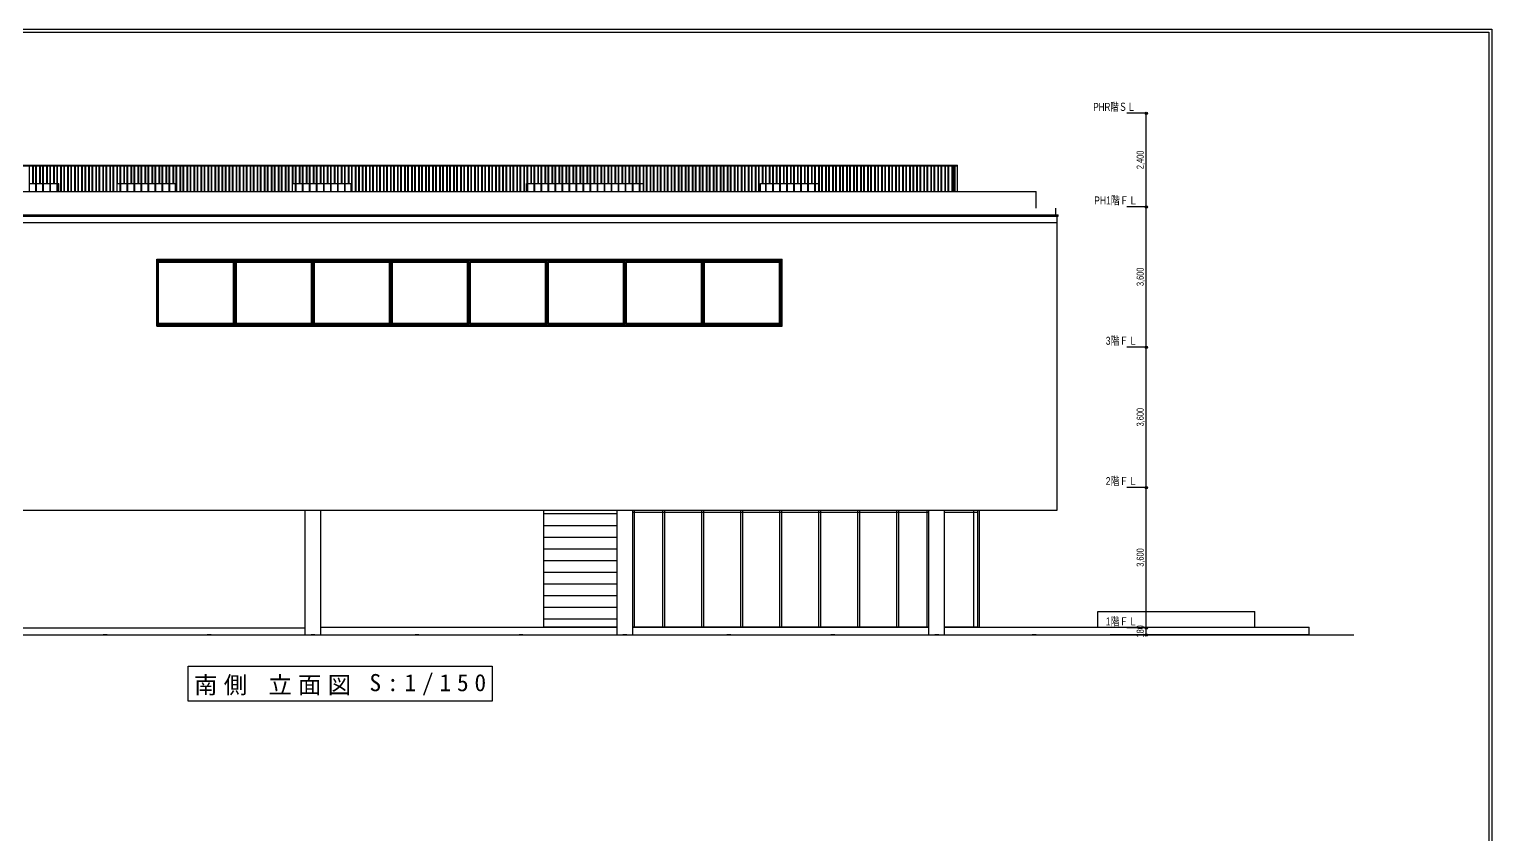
# Model space of a CAD drawing. Units: millimetres at full size, sheet at 1:150. Extents: x -30038 to 30038, y -20812 to 20512.
# Drawn here: x -7479 to 30038, y -150 to 20512 of the extents above; entities that cross this region are included whole.
import ezdxf
from ezdxf.enums import TextEntityAlignment as Align

# ---------------------------------------------------------------- set-up
doc = ezdxf.new("R2010")
doc.units = ezdxf.units.MM
doc.header["$LTSCALE"] = 150
doc.header["$PDMODE"] = 32
doc.header["$PDSIZE"] = 60
doc.layers.add('0-0_ﾚｲﾔ-0', color=4, linetype='Continuous')
doc.layers.add('0-5_ﾚｲﾔ-5', color=3, linetype='Continuous')
doc.styles.add('游ゴシック Light', font='')
doc.styles.add('ＭＳ ゴシック', font='')
doc.styles.get('游ゴシック Light').set_extended_font_data('游ゴシック Light')
doc.styles.get('ＭＳ ゴシック').set_extended_font_data('MS Gothic')

msp = doc.modelspace()

# ---------------------------------------------------------------- linework, layer by layer
at = {"layer": '0-0_ﾚｲﾔ-0'}
for p, q in [((-30037.5, 20512.5), (30037.5, 20512.5)), ((-29962.5, 20437.5), (29962.5, 20437.5)), ((29962.5, 20437.5), (29962.5, -20737.5)), ((30037.5, 20512.5), (30037.5, -20812.5))]:
    msp.add_line(p, q, dxfattribs=at)
at = {"layer": '0-5_ﾚｲﾔ-5', "color": 4}
for p, q in [((21175.4, 18357), (20675.4, 18357)), ((21175.4, 15957), (21175.4, 18357)), ((-7471.1, 16557), (-7306.1, 16557)), ((-7291.1, 16557), (-7126.1, 16557)), ((-7111.1, 16557), (-6946.1, 16557)), ((-6931.1, 16557), (-6766.1, 16557)), ((-6751.1, 16557), (-6723.6, 16557)), ((-6723.6, 16352), (-6723.6, 16557)), ((-5131.1, 16557), (-4966.1, 16557)), ((-4951.1, 16557), (-4786.1, 16557)), ((-4771.1, 16557), (-4606.1, 16557)), ((-4591.1, 16557), (-4426.1, 16557)), ((-4411.1, 16557), (-4246.1, 16557)), ((-4231.1, 16557), (-4066.1, 16557)), ((-4051.1, 16557), (-3886.1, 16557)), ((-3871.1, 16557), (-3723.6, 16557)), ((-3723.6, 16352), (-3723.6, 16557)), ((-631.1, 16557), (-466.1, 16557)), ((-451.1, 16557), (-286.1, 16557)), ((-271.1, 16557), (-106.1, 16557)), ((-91.1, 16557), (73.9, 16557)), ((88.9, 16557), (253.9, 16557)), ((268.9, 16557), (433.9, 16557)), ((448.9, 16557), (613.9, 16557)), ((628.9, 16557), (776.4, 16557)), ((776.4, 16352), (776.4, 16557)), ((5308.9, 16557), (5473.9, 16557)), ((5488.9, 16557), (5653.9, 16557)), ((5668.9, 16557), (5833.9, 16557)), ((5848.9, 16557), (6013.9, 16557)), ((6028.9, 16557), (6193.9, 16557)), ((6208.9, 16557), (6373.9, 16557)), ((6388.9, 16557), (6553.9, 16557)), ((6568.9, 16557), (6733.9, 16557)), ((6748.9, 16557), (6913.9, 16557)), ((6928.9, 16557), (7093.9, 16557)), ((7108.9, 16557), (7273.9, 16557)), ((7288.9, 16557), (7453.9, 16557)), ((7468.9, 16557), (7633.9, 16557)), ((7648.9, 16557), (7813.9, 16557)), ((7828.9, 16557), (7993.9, 16557)), ((8008.9, 16557), (8173.9, 16557)), ((8188.9, 16557), (8276.4, 16557)), ((8276.4, 16352), (8276.4, 16557)), ((11428.9, 16557), (11593.9, 16557)), ((11608.9, 16557), (11773.9, 16557)), ((11788.9, 16557), (11953.9, 16557)), ((11968.9, 16557), (12133.9, 16557)), ((12148.9, 16557), (12313.9, 16557)), ((12328.9, 16557), (12493.9, 16557)), ((12508.9, 16557), (12673.9, 16557)), ((12688.9, 16557), (12776.4, 16557)), ((12776.4, 16352), (12776.4, 16557)), ((-9614.6, 16352), (18351.4, 16352)), ((18351.4, 15927), (18351.4, 16352)), ((18851.4, 15752), (18851.4, 15927)), ((21175.4, 15957), (20675.4, 15957)), ((21175.4, 15957), (20675.4, 15957)), ((21175.4, 12357), (21175.4, 15957)), ((-9614.6, 15752), (-198.6, 15752)), ((-9614.6, 15722), (-198.6, 15722)), ((-9614.6, 15557), (-198.6, 15557)), ((-198.6, 15752), (18915.4, 15752)), ((-198.6, 15722), (18915.4, 15722)), ((18915.4, 15722), (18915.4, 15752)), ((-4208.6, 14587), (11831.4, 14587)), ((-4178.6, 12897), (-4178.6, 14617)), ((-4178.6, 14557), (-2218.6, 14557)), ((-2236.6, 12975), (-2236.6, 14539)), ((-2218.6, 12957), (-2218.6, 14557)), ((-236.6, 12975), (-236.6, 14539)), ((-218.6, 12957), (-218.6, 14557)), ((1763.4, 12975), (1763.4, 14539)), ((1781.4, 12957), (1781.4, 14557)), ((3763.4, 12975), (3763.4, 14539)), ((3781.4, 12957), (3781.4, 14557)), ((5763.4, 12975), (5763.4, 14539)), ((5781.4, 12957), (5781.4, 14557)), ((7763.4, 12975), (7763.4, 14539)), ((7781.4, 12957), (7781.4, 14557)), ((9763.4, 12975), (9763.4, 14539)), ((9781.4, 12957), (9781.4, 14557)), ((11763.4, 12975), (11763.4, 14539)), ((11781.4, 12957), (11781.4, 14557)), ((11831.4, 14587), (11831.4, 14617)), ((11831.4, 12897), (11831.4, 14617)), ((-4208.6, 12897), (11831.4, 12897)), ((-4208.6, 12897), (-4178.6, 12897)), ((-4178.6, 12957), (-2218.6, 12957)), ((-4160.6, 12975), (-2236.6, 12975)), ((-2178.6, 12957), (-218.6, 12957)), ((-2160.6, 12975), (-236.6, 12975)), ((-178.6, 12957), (1781.4, 12957)), ((-160.6, 12975), (1763.4, 12975)), ((1821.4, 12957), (3781.4, 12957)), ((1839.4, 12975), (3763.4, 12975)), ((3821.4, 12957), (5781.4, 12957)), ((3839.4, 12975), (5763.4, 12975)), ((5821.4, 12957), (7781.4, 12957)), ((5839.4, 12975), (7763.4, 12975)), ((7821.4, 12957), (9781.4, 12957)), ((7839.4, 12975), (9763.4, 12975)), ((9821.4, 12957), (11781.4, 12957)), ((9839.4, 12975), (11763.4, 12975)), ((11801.4, 12897), (11831.4, 12897)), ((11831.4, 12897), (11831.4, 12927)), ((21175.4, 12357), (20675.4, 12357)), ((21175.4, 12357), (20675.4, 12357)), ((21175.4, 8757), (21175.4, 12357)), ((21175.4, 8757), (20675.4, 8757)), ((21175.4, 8757), (20675.4, 8757)), ((21175.4, 5157), (21175.4, 8757)), ((-9614.6, 8177), (-198.6, 8177)), ((-398.6, 4977), (-398.6, 8177)), ((1.4, 4977), (1.4, 8177)), ((7601.4, 4977), (7601.4, 8177)), ((8001.4, 4977), (8001.4, 8177)), ((8001.4, 8127), (15601.4, 8127)), ((8776.4, 5187), (8776.4, 8177)), ((8826.4, 5187), (8826.4, 8177)), ((9776.4, 5187), (9776.4, 8177)), ((9826.4, 5187), (9826.4, 8177)), ((10776.4, 5187), (10776.4, 8177)), ((10826.4, 5187), (10826.4, 8177)), ((11776.4, 5187), (11776.4, 8177)), ((11826.4, 5187), (11826.4, 8177)), ((12776.4, 5187), (12776.4, 8177)), ((12826.4, 5187), (12826.4, 8177)), ((13776.4, 5187), (13776.4, 8177)), ((13826.4, 5187), (13826.4, 8177)), ((14776.4, 5187), (14776.4, 8177)), ((14826.4, 5187), (14826.4, 8177)), ((15551.4, 5187), (15551.4, 8177)), ((15601.4, 4977), (15601.4, 8177)), ((16001.4, 4977), (16001.4, 8177)), ((16751.4, 5187), (16751.4, 8177)), ((16851.4, 5187), (16851.4, 8177)), ((16901.4, 5177), (16901.4, 8177)), ((23956.4, 5177), (23956.4, 5577)), ((-7998.6, 5157), (-398.6, 5157)), ((-5481.9, 4977), (-5481.9, 4987)), ((-2815.3, 4977), (-2815.3, 4987)), ((-148.6, 4977), (-148.6, 4987)), ((1.4, 5177), (7601.4, 5177)), ((2518.1, 4977), (2518.1, 4987)), ((2518.1, 4977), (2518.1, 4987)), ((5184.7, 4977), (5184.7, 4987)), ((7851.4, 4977), (7851.4, 4987)), ((8001.4, 5187), (15601.4, 5187)), ((8001.4, 5177), (15601.4, 5177)), ((8776.4, 5187), (8826.4, 5187)), ((9776.4, 5187), (9826.4, 5187)), ((10518.1, 4977), (10518.1, 4987)), ((10776.4, 5187), (10826.4, 5187)), ((11776.4, 5187), (11826.4, 5187)), ((12776.4, 5187), (12826.4, 5187)), ((13184.7, 4977), (13184.7, 4987)), ((13776.4, 5187), (13826.4, 5187)), ((14776.4, 5187), (14826.4, 5187)), ((15551.4, 5187), (15601.4, 5187)), ((15851.4, 4977), (15851.4, 4987)), ((16001.4, 5187), (16851.4, 5187)), ((16001.4, 5177), (25351.4, 5177)), ((16751.4, 5187), (16851.4, 5187)), ((16851.4, 5177), (16851.4, 5187)), ((18351.4, 4977), (18351.4, 4987)), ((21175.4, 5157), (20675.4, 5157)), ((21175.4, 5157), (20675.4, 5157)), ((21175.4, 4977), (20675.4, 4977)), ((21175.4, 4977), (21175.4, 5157)), ((25351.4, 4987), (25351.4, 5177)), ((25351.4, 4977), (25351.4, 4987))]:
    msp.add_line(p, q, dxfattribs=at)
at = {"layer": '0-5_ﾚｲﾔ-5'}
for p, q in [((-9614.6, 17027), (16276.2, 17027)), ((-9614.6, 17012), (16276.2, 17012)), ((-7471.1, 16352), (-7471.1, 17012)), ((-7386.1, 16557), (-7386.1, 17012)), ((-7371.1, 16557), (-7371.1, 17012)), ((-7306.1, 16352), (-7306.1, 17012)), ((-7291.1, 16352), (-7291.1, 17012)), ((-7206.1, 16557), (-7206.1, 17012)), ((-7191.1, 16557), (-7191.1, 17012)), ((-7126.1, 16352), (-7126.1, 17012)), ((-7111.1, 16352), (-7111.1, 17012)), ((-7026.1, 16557), (-7026.1, 17012)), ((-7011.1, 16557), (-7011.1, 17012)), ((-6946.1, 16352), (-6946.1, 17012)), ((-6931.1, 16352), (-6931.1, 17012)), ((-6846.1, 16557), (-6846.1, 17012)), ((-6831.1, 16557), (-6831.1, 17012)), ((-6766.1, 16352), (-6766.1, 17012)), ((-6751.1, 16352), (-6751.1, 17012)), ((-6666.1, 16352), (-6666.1, 17012)), ((-6651.1, 16352), (-6651.1, 17012)), ((-6586.1, 16352), (-6586.1, 17012)), ((-6571.1, 16352), (-6571.1, 17012)), ((-6486.1, 16352), (-6486.1, 17012)), ((-6471.1, 16352), (-6471.1, 17012)), ((-6406.1, 16352), (-6406.1, 17012)), ((-6391.1, 16352), (-6391.1, 17012)), ((-6306.1, 16352), (-6306.1, 17012)), ((-6291.1, 16352), (-6291.1, 17012)), ((-6226.1, 16352), (-6226.1, 17012)), ((-6211.1, 16352), (-6211.1, 17012)), ((-6126.1, 16352), (-6126.1, 17012)), ((-6111.1, 16352), (-6111.1, 17012)), ((-6046.1, 16352), (-6046.1, 17012)), ((-6031.1, 16352), (-6031.1, 17012)), ((-5946.1, 16352), (-5946.1, 17012)), ((-5931.1, 16352), (-5931.1, 17012)), ((-5866.1, 16352), (-5866.1, 17012)), ((-5851.1, 16352), (-5851.1, 17012)), ((-5766.1, 16352), (-5766.1, 17012)), ((-5751.1, 16352), (-5751.1, 17012)), ((-5686.1, 16352), (-5686.1, 17012)), ((-5671.1, 16352), (-5671.1, 17012)), ((-5586.1, 16352), (-5586.1, 17012)), ((-5571.1, 16352), (-5571.1, 17012)), ((-5506.1, 16352), (-5506.1, 17012)), ((-5491.1, 16352), (-5491.1, 17012)), ((-5406.1, 16352), (-5406.1, 17012)), ((-5391.1, 16352), (-5391.1, 17012)), ((-5326.1, 16352), (-5326.1, 17012)), ((-5311.1, 16352), (-5311.1, 17012)), ((-5226.1, 16352), (-5226.1, 17012)), ((-5211.1, 16557), (-5211.1, 17012)), ((-5146.1, 16352), (-5146.1, 17012)), ((-5131.1, 16352), (-5131.1, 17012)), ((-5046.1, 16557), (-5046.1, 17012)), ((-5031.1, 16557), (-5031.1, 17012)), ((-4966.1, 16352), (-4966.1, 17012)), ((-4951.1, 16352), (-4951.1, 17012)), ((-4866.1, 16557), (-4866.1, 17012)), ((-4851.1, 16557), (-4851.1, 17012)), ((-4786.1, 16352), (-4786.1, 17012)), ((-4771.1, 16352), (-4771.1, 17012)), ((-4686.1, 16557), (-4686.1, 17012)), ((-4671.1, 16557), (-4671.1, 17012)), ((-4606.1, 16352), (-4606.1, 17012)), ((-4591.1, 16352), (-4591.1, 17012)), ((-4506.1, 16557), (-4506.1, 17012)), ((-4491.1, 16557), (-4491.1, 17012)), ((-4426.1, 16352), (-4426.1, 17012)), ((-4411.1, 16352), (-4411.1, 17012)), ((-4326.1, 16557), (-4326.1, 17012)), ((-4311.1, 16557), (-4311.1, 17012)), ((-4246.1, 16352), (-4246.1, 17012)), ((-4231.1, 16352), (-4231.1, 17012)), ((-4146.1, 16557), (-4146.1, 17012)), ((-4131.1, 16557), (-4131.1, 17012)), ((-4066.1, 16352), (-4066.1, 17012)), ((-4051.1, 16352), (-4051.1, 17012)), ((-3966.1, 16557), (-3966.1, 17012)), ((-3951.1, 16557), (-3951.1, 17012)), ((-3886.1, 16352), (-3886.1, 17012)), ((-3871.1, 16352), (-3871.1, 17012)), ((-3786.1, 16557), (-3786.1, 17012)), ((-3771.1, 16557), (-3771.1, 17012)), ((-3706.1, 16352), (-3706.1, 17012)), ((-3691.1, 16352), (-3691.1, 17012)), ((-3606.1, 16352), (-3606.1, 17012)), ((-3591.1, 16352), (-3591.1, 17012)), ((-3526.1, 16352), (-3526.1, 17012)), ((-3511.1, 16352), (-3511.1, 17012)), ((-3426.1, 16352), (-3426.1, 17012)), ((-3411.1, 16352), (-3411.1, 17012)), ((-3346.1, 16352), (-3346.1, 17012)), ((-3331.1, 16352), (-3331.1, 17012)), ((-3246.1, 16352), (-3246.1, 17012)), ((-3231.1, 16352), (-3231.1, 17012)), ((-3166.1, 16352), (-3166.1, 17012)), ((-3151.1, 16352), (-3151.1, 17012)), ((-3066.1, 16352), (-3066.1, 17012)), ((-3051.1, 16352), (-3051.1, 17012)), ((-2986.1, 16352), (-2986.1, 17012)), ((-2971.1, 16352), (-2971.1, 17012)), ((-2886.1, 16352), (-2886.1, 17012)), ((-2871.1, 16352), (-2871.1, 17012)), ((-2806.1, 16352), (-2806.1, 17012)), ((-2791.1, 16352), (-2791.1, 17012)), ((-2706.1, 16352), (-2706.1, 17012)), ((-2691.1, 16352), (-2691.1, 17012)), ((-2626.1, 16352), (-2626.1, 17012)), ((-2611.1, 16352), (-2611.1, 17012)), ((-2526.1, 16352), (-2526.1, 17012)), ((-2511.1, 16352), (-2511.1, 17012)), ((-2446.1, 16352), (-2446.1, 17012)), ((-2431.1, 16352), (-2431.1, 17012)), ((-2346.1, 16352), (-2346.1, 17012)), ((-2331.1, 16352), (-2331.1, 17012)), ((-2266.1, 16352), (-2266.1, 17012)), ((-2251.1, 16352), (-2251.1, 17012)), ((-2166.1, 16352), (-2166.1, 17012)), ((-2151.1, 16352), (-2151.1, 17012)), ((-2086.1, 16352), (-2086.1, 17012)), ((-2071.1, 16352), (-2071.1, 17012)), ((-1986.1, 16352), (-1986.1, 17012)), ((-1971.1, 16352), (-1971.1, 17012)), ((-1906.1, 16352), (-1906.1, 17012)), ((-1891.1, 16352), (-1891.1, 17012)), ((-1806.1, 16352), (-1806.1, 17012)), ((-1791.1, 16352), (-1791.1, 17012)), ((-1726.1, 16352), (-1726.1, 17012)), ((-1711.1, 16352), (-1711.1, 17012)), ((-1626.1, 16352), (-1626.1, 17012)), ((-1611.1, 16352), (-1611.1, 17012)), ((-1546.1, 16352), (-1546.1, 17012)), ((-1531.1, 16352), (-1531.1, 17012)), ((-1446.1, 16352), (-1446.1, 17012)), ((-1431.1, 16352), (-1431.1, 17012)), ((-1366.1, 16352), (-1366.1, 17012)), ((-1351.1, 16352), (-1351.1, 17012)), ((-1266.1, 16352), (-1266.1, 17012)), ((-1251.1, 16352), (-1251.1, 17012)), ((-1186.1, 16352), (-1186.1, 17012)), ((-1171.1, 16352), (-1171.1, 17012)), ((-1086.1, 16352), (-1086.1, 17012)), ((-1071.1, 16352), (-1071.1, 17012)), ((-1006.1, 16352), (-1006.1, 17012)), ((-991.1, 16352), (-991.1, 17012)), ((-906.1, 16352), (-906.1, 17012)), ((-891.1, 16352), (-891.1, 17012)), ((-826.1, 16352), (-826.1, 17012)), ((-811.1, 16352), (-811.1, 17012)), ((-726.1, 16352), (-726.1, 17012)), ((-711.1, 16557), (-711.1, 17012)), ((-646.1, 16352), (-646.1, 17012)), ((-631.1, 16352), (-631.1, 17012)), ((-546.1, 16557), (-546.1, 17012)), ((-531.1, 16557), (-531.1, 17012)), ((-466.1, 16352), (-466.1, 17012)), ((-451.1, 16352), (-451.1, 17012)), ((-366.1, 16557), (-366.1, 17012)), ((-351.1, 16557), (-351.1, 17012)), ((-286.1, 16352), (-286.1, 17012)), ((-271.1, 16352), (-271.1, 17012)), ((-186.1, 16557), (-186.1, 17012)), ((-171.1, 16557), (-171.1, 17012)), ((-106.1, 16352), (-106.1, 17012)), ((-91.1, 16352), (-91.1, 17012)), ((-6.1, 16557), (-6.1, 17012)), ((8.9, 16557), (8.9, 17012)), ((73.9, 16352), (73.9, 17012)), ((88.9, 16352), (88.9, 17012)), ((173.9, 16557), (173.9, 17012)), ((188.9, 16557), (188.9, 17012)), ((253.9, 16352), (253.9, 17012)), ((268.9, 16352), (268.9, 17012)), ((353.9, 16557), (353.9, 17012)), ((368.9, 16557), (368.9, 17012)), ((433.9, 16352), (433.9, 17012)), ((448.9, 16352), (448.9, 17012)), ((533.9, 16557), (533.9, 17012)), ((548.9, 16557), (548.9, 17012)), ((613.9, 16352), (613.9, 17012)), ((628.9, 16352), (628.9, 17012)), ((713.9, 16557), (713.9, 17012)), ((728.9, 16557), (728.9, 17012)), ((793.9, 16352), (793.9, 17012)), ((808.9, 16352), (808.9, 17012)), ((893.9, 16352), (893.9, 17012)), ((908.9, 16352), (908.9, 17012)), ((973.9, 16352), (973.9, 17012)), ((988.9, 16352), (988.9, 17012)), ((1073.9, 16352), (1073.9, 17012)), ((1088.9, 16352), (1088.9, 17012)), ((1153.9, 16352), (1153.9, 17012)), ((1168.9, 16352), (1168.9, 17012)), ((1253.9, 16352), (1253.9, 17012)), ((1268.9, 16352), (1268.9, 17012)), ((1333.9, 16352), (1333.9, 17012)), ((1348.9, 16352), (1348.9, 17012)), ((1433.9, 16352), (1433.9, 17012)), ((1448.9, 16352), (1448.9, 17012)), ((1513.9, 16352), (1513.9, 17012)), ((1528.9, 16352), (1528.9, 17012)), ((1613.9, 16352), (1613.9, 17012)), ((1628.9, 16352), (1628.9, 17012)), ((1693.9, 16352), (1693.9, 17012)), ((1708.9, 16352), (1708.9, 17012)), ((1793.9, 16352), (1793.9, 17012)), ((1808.9, 16352), (1808.9, 17012)), ((1873.9, 16352), (1873.9, 17012)), ((1888.9, 16352), (1888.9, 17012)), ((1973.9, 16352), (1973.9, 17012)), ((1988.9, 16352), (1988.9, 17012)), ((2053.9, 16352), (2053.9, 17012)), ((2068.9, 16352), (2068.9, 17012)), ((2153.9, 16352), (2153.9, 17012)), ((2168.9, 16352), (2168.9, 17012)), ((2233.9, 16352), (2233.9, 17012)), ((2248.9, 16352), (2248.9, 17012)), ((2333.9, 16352), (2333.9, 17012)), ((2348.9, 16352), (2348.9, 17012)), ((2413.9, 16352), (2413.9, 17012)), ((2428.9, 16352), (2428.9, 17012)), ((2513.9, 16352), (2513.9, 17012)), ((2528.9, 16352), (2528.9, 17012)), ((2593.9, 16352), (2593.9, 17012)), ((2608.9, 16352), (2608.9, 17012)), ((2693.9, 16352), (2693.9, 17012)), ((2708.9, 16352), (2708.9, 17012)), ((2773.9, 16352), (2773.9, 17012)), ((2788.9, 16352), (2788.9, 17012)), ((2873.9, 16352), (2873.9, 17012)), ((2888.9, 16352), (2888.9, 17012)), ((2953.9, 16352), (2953.9, 17012)), ((2968.9, 16352), (2968.9, 17012)), ((3053.9, 16352), (3053.9, 17012)), ((3068.9, 16352), (3068.9, 17012)), ((3133.9, 16352), (3133.9, 17012)), ((3148.9, 16352), (3148.9, 17012)), ((3233.9, 16352), (3233.9, 17012)), ((3248.9, 16352), (3248.9, 17012)), ((3313.9, 16352), (3313.9, 17012)), ((3328.9, 16352), (3328.9, 17012)), ((3413.9, 16352), (3413.9, 17012)), ((3428.9, 16352), (3428.9, 17012)), ((3493.9, 16352), (3493.9, 17012)), ((3508.9, 16352), (3508.9, 17012)), ((3593.9, 16352), (3593.9, 17012)), ((3608.9, 16352), (3608.9, 17012)), ((3673.9, 16352), (3673.9, 17012)), ((3688.9, 16352), (3688.9, 17012)), ((3773.9, 16352), (3773.9, 17012)), ((3788.9, 16352), (3788.9, 17012)), ((3853.9, 16352), (3853.9, 17012)), ((3868.9, 16352), (3868.9, 17012)), ((3953.9, 16352), (3953.9, 17012)), ((3968.9, 16352), (3968.9, 17012)), ((4033.9, 16352), (4033.9, 17012)), ((4048.9, 16352), (4048.9, 17012)), ((4133.9, 16352), (4133.9, 17012)), ((4148.9, 16352), (4148.9, 17012)), ((4213.9, 16352), (4213.9, 17012)), ((4228.9, 16352), (4228.9, 17012)), ((4313.9, 16352), (4313.9, 17012)), ((4328.9, 16352), (4328.9, 17012)), ((4393.9, 16352), (4393.9, 17012)), ((4408.9, 16352), (4408.9, 17012)), ((4493.9, 16352), (4493.9, 17012)), ((4508.9, 16352), (4508.9, 17012)), ((4573.9, 16352), (4573.9, 17012)), ((4588.9, 16352), (4588.9, 17012)), ((4673.9, 16352), (4673.9, 17012)), ((4688.9, 16352), (4688.9, 17012)), ((4753.9, 16352), (4753.9, 17012)), ((4768.9, 16352), (4768.9, 17012)), ((4853.9, 16352), (4853.9, 17012)), ((4868.9, 16352), (4868.9, 17012)), ((4933.9, 16352), (4933.9, 17012)), ((4948.9, 16352), (4948.9, 17012)), ((5033.9, 16352), (5033.9, 17012)), ((5048.9, 16352), (5048.9, 17012)), ((5113.9, 16352), (5113.9, 17012)), ((5128.9, 16352), (5128.9, 17012)), ((5213.9, 16352), (5213.9, 17012)), ((5228.9, 16352), (5228.9, 17012)), ((5293.9, 16352), (5293.9, 17012)), ((5308.9, 16352), (5308.9, 17012)), ((5393.9, 16557), (5393.9, 17012)), ((5408.9, 16557), (5408.9, 17012)), ((5473.9, 16352), (5473.9, 17012)), ((5488.9, 16352), (5488.9, 17012)), ((5573.9, 16557), (5573.9, 17012)), ((5588.9, 16557), (5588.9, 17012)), ((5653.9, 16352), (5653.9, 17012)), ((5668.9, 16352), (5668.9, 17012)), ((5753.9, 16557), (5753.9, 17012)), ((5768.9, 16557), (5768.9, 17012)), ((5833.9, 16352), (5833.9, 17012)), ((5848.9, 16352), (5848.9, 17012)), ((5933.9, 16557), (5933.9, 17012)), ((5948.9, 16557), (5948.9, 17012)), ((6013.9, 16352), (6013.9, 17012)), ((6028.9, 16352), (6028.9, 17012)), ((6113.9, 16557), (6113.9, 17012)), ((6128.9, 16557), (6128.9, 17012)), ((6193.9, 16352), (6193.9, 17012)), ((6208.9, 16352), (6208.9, 17012)), ((6293.9, 16557), (6293.9, 17012)), ((6308.9, 16557), (6308.9, 17012)), ((6373.9, 16352), (6373.9, 17012)), ((6388.9, 16352), (6388.9, 17012)), ((6473.9, 16557), (6473.9, 17012)), ((6488.9, 16557), (6488.9, 17012)), ((6553.9, 16352), (6553.9, 17012)), ((6568.9, 16352), (6568.9, 17012)), ((6653.9, 16557), (6653.9, 17012)), ((6668.9, 16557), (6668.9, 17012)), ((6733.9, 16352), (6733.9, 17012)), ((6748.9, 16352), (6748.9, 17012)), ((6833.9, 16557), (6833.9, 17012)), ((6848.9, 16557), (6848.9, 17012)), ((6913.9, 16352), (6913.9, 17012)), ((6928.9, 16352), (6928.9, 17012)), ((7013.9, 16557), (7013.9, 17012)), ((7028.9, 16557), (7028.9, 17012)), ((7093.9, 16352), (7093.9, 17012)), ((7108.9, 16352), (7108.9, 17012)), ((7193.9, 16557), (7193.9, 17012)), ((7208.9, 16557), (7208.9, 17012)), ((7273.9, 16352), (7273.9, 17012)), ((7288.9, 16352), (7288.9, 17012)), ((7373.9, 16557), (7373.9, 17012)), ((7388.9, 16557), (7388.9, 17012)), ((7453.9, 16352), (7453.9, 17012)), ((7468.9, 16352), (7468.9, 17012)), ((7553.9, 16557), (7553.9, 17012)), ((7568.9, 16557), (7568.9, 17012)), ((7633.9, 16352), (7633.9, 17012)), ((7648.9, 16352), (7648.9, 17012)), ((7733.9, 16557), (7733.9, 17012)), ((7748.9, 16557), (7748.9, 17012)), ((7813.9, 16352), (7813.9, 17012)), ((7828.9, 16352), (7828.9, 17012)), ((7913.9, 16557), (7913.9, 17012)), ((7928.9, 16557), (7928.9, 17012)), ((7993.9, 16352), (7993.9, 17012)), ((8008.9, 16352), (8008.9, 17012)), ((8093.9, 16557), (8093.9, 17012)), ((8108.9, 16557), (8108.9, 17012)), ((8173.9, 16352), (8173.9, 17012)), ((8188.9, 16352), (8188.9, 17012)), ((8273.9, 16557), (8273.9, 17012)), ((8288.9, 16352), (8288.9, 17012)), ((8353.9, 16352), (8353.9, 17012)), ((8368.9, 16352), (8368.9, 17012)), ((8453.9, 16352), (8453.9, 17012)), ((8468.9, 16352), (8468.9, 17012)), ((8533.9, 16352), (8533.9, 17012)), ((8548.9, 16352), (8548.9, 17012)), ((8633.9, 16352), (8633.9, 17012)), ((8648.9, 16352), (8648.9, 17012)), ((8713.9, 16352), (8713.9, 17012)), ((8728.9, 16352), (8728.9, 17012)), ((8813.9, 16352), (8813.9, 17012)), ((8828.9, 16352), (8828.9, 17012)), ((8893.9, 16352), (8893.9, 17012)), ((8908.9, 16352), (8908.9, 17012)), ((8993.9, 16352), (8993.9, 17012)), ((9008.9, 16352), (9008.9, 17012)), ((9073.9, 16352), (9073.9, 17012)), ((9088.9, 16352), (9088.9, 17012)), ((9173.9, 16352), (9173.9, 17012)), ((9188.9, 16352), (9188.9, 17012)), ((9253.9, 16352), (9253.9, 17012)), ((9268.9, 16352), (9268.9, 17012)), ((9353.9, 16352), (9353.9, 17012)), ((9368.9, 16352), (9368.9, 17012)), ((9433.9, 16352), (9433.9, 17012)), ((9448.9, 16352), (9448.9, 17012)), ((9533.9, 16352), (9533.9, 17012)), ((9548.9, 16352), (9548.9, 17012)), ((9613.9, 16352), (9613.9, 17012)), ((9628.9, 16352), (9628.9, 17012)), ((9713.9, 16352), (9713.9, 17012)), ((9728.9, 16352), (9728.9, 17012)), ((9793.9, 16352), (9793.9, 17012)), ((9808.9, 16352), (9808.9, 17012)), ((9893.9, 16352), (9893.9, 17012)), ((9908.9, 16352), (9908.9, 17012)), ((9973.9, 16352), (9973.9, 17012)), ((9988.9, 16352), (9988.9, 17012)), ((10073.9, 16352), (10073.9, 17012)), ((10088.9, 16352), (10088.9, 17012)), ((10153.9, 16352), (10153.9, 17012)), ((10168.9, 16352), (10168.9, 17012)), ((10253.9, 16352), (10253.9, 17012)), ((10268.9, 16352), (10268.9, 17012)), ((10333.9, 16352), (10333.9, 17012)), ((10348.9, 16352), (10348.9, 17012)), ((10433.9, 16352), (10433.9, 17012)), ((10448.9, 16352), (10448.9, 17012)), ((10513.9, 16352), (10513.9, 17012)), ((10528.9, 16352), (10528.9, 17012)), ((10613.9, 16352), (10613.9, 17012)), ((10628.9, 16352), (10628.9, 17012)), ((10693.9, 16352), (10693.9, 17012)), ((10708.9, 16352), (10708.9, 17012)), ((10793.9, 16352), (10793.9, 17012)), ((10808.9, 16352), (10808.9, 17012)), ((10873.9, 16352), (10873.9, 17012)), ((10888.9, 16352), (10888.9, 17012)), ((10973.9, 16352), (10973.9, 17012)), ((10988.9, 16352), (10988.9, 17012)), ((11053.9, 16352), (11053.9, 17012)), ((11068.9, 16352), (11068.9, 17012)), ((11153.9, 16352), (11153.9, 17012)), ((11168.9, 16352), (11168.9, 17012)), ((11233.9, 16352), (11233.9, 17012)), ((11248.9, 16352), (11248.9, 17012)), ((11333.9, 16557), (11333.9, 17012)), ((11348.9, 16557), (11348.9, 17012)), ((11413.9, 16352), (11413.9, 17012)), ((11428.9, 16352), (11428.9, 17012)), ((11513.9, 16557), (11513.9, 17012)), ((11528.9, 16557), (11528.9, 17012)), ((11593.9, 16352), (11593.9, 17012)), ((11608.9, 16352), (11608.9, 17012)), ((11693.9, 16557), (11693.9, 17012)), ((11708.9, 16557), (11708.9, 17012)), ((11773.9, 16352), (11773.9, 17012)), ((11788.9, 16352), (11788.9, 17012)), ((11873.9, 16557), (11873.9, 17012)), ((11888.9, 16557), (11888.9, 17012)), ((11953.9, 16352), (11953.9, 17012)), ((11968.9, 16352), (11968.9, 17012)), ((12053.9, 16557), (12053.9, 17012)), ((12068.9, 16557), (12068.9, 17012)), ((12133.9, 16352), (12133.9, 17012)), ((12148.9, 16352), (12148.9, 17012)), ((12233.9, 16557), (12233.9, 17012)), ((12248.9, 16557), (12248.9, 17012)), ((12313.9, 16352), (12313.9, 17012)), ((12328.9, 16352), (12328.9, 17012)), ((12413.9, 16557), (12413.9, 17012)), ((12428.9, 16557), (12428.9, 17012)), ((12493.9, 16352), (12493.9, 17012)), ((12508.9, 16352), (12508.9, 17012)), ((12593.9, 16557), (12593.9, 17012)), ((12608.9, 16557), (12608.9, 17012)), ((12673.9, 16352), (12673.9, 17012)), ((12688.9, 16352), (12688.9, 17012)), ((12773.9, 16557), (12773.9, 17012)), ((12788.9, 16352), (12788.9, 17012)), ((12853.9, 16352), (12853.9, 17012)), ((12868.9, 16352), (12868.9, 17012)), ((12953.9, 16352), (12953.9, 17012)), ((12968.9, 16352), (12968.9, 17012)), ((13033.9, 16352), (13033.9, 17012)), ((13048.9, 16352), (13048.9, 17012)), ((13133.9, 16352), (13133.9, 17012)), ((13148.9, 16352), (13148.9, 17012)), ((13213.9, 16352), (13213.9, 17012)), ((13228.9, 16352), (13228.9, 17012)), ((13313.9, 16352), (13313.9, 17012)), ((13328.9, 16352), (13328.9, 17012)), ((13393.9, 16352), (13393.9, 17012)), ((13408.9, 16352), (13408.9, 17012)), ((13493.9, 16352), (13493.9, 17012)), ((13508.9, 16352), (13508.9, 17012)), ((13573.9, 16352), (13573.9, 17012)), ((13588.9, 16352), (13588.9, 17012)), ((13673.9, 16352), (13673.9, 17012)), ((13688.9, 16352), (13688.9, 17012)), ((13753.9, 16352), (13753.9, 17012)), ((13768.9, 16352), (13768.9, 17012)), ((13853.9, 16352), (13853.9, 17012)), ((13868.9, 16352), (13868.9, 17012)), ((13933.9, 16352), (13933.9, 17012)), ((13948.9, 16352), (13948.9, 17012)), ((14033.9, 16352), (14033.9, 17012)), ((14048.9, 16352), (14048.9, 17012)), ((14113.9, 16352), (14113.9, 17012)), ((14128.9, 16352), (14128.9, 17012)), ((14213.9, 16352), (14213.9, 17012)), ((14228.9, 16352), (14228.9, 17012)), ((14293.9, 16352), (14293.9, 17012)), ((14308.9, 16352), (14308.9, 17012)), ((14393.9, 16352), (14393.9, 17012)), ((14408.9, 16352), (14408.9, 17012)), ((14473.9, 16352), (14473.9, 17012)), ((14488.9, 16352), (14488.9, 17012)), ((14573.9, 16352), (14573.9, 17012)), ((14588.9, 16352), (14588.9, 17012)), ((14653.9, 16352), (14653.9, 17012)), ((14668.9, 16352), (14668.9, 17012)), ((14753.9, 16352), (14753.9, 17012)), ((14768.9, 16352), (14768.9, 17012)), ((14833.9, 16352), (14833.9, 17012)), ((14848.9, 16352), (14848.9, 17012)), ((14933.9, 16352), (14933.9, 17012)), ((14948.9, 16352), (14948.9, 17012)), ((15013.9, 16352), (15013.9, 17012)), ((15028.9, 16352), (15028.9, 17012)), ((15113.9, 16352), (15113.9, 17012)), ((15128.9, 16352), (15128.9, 17012)), ((15193.9, 16352), (15193.9, 17012)), ((15208.9, 16352), (15208.9, 17012)), ((15293.9, 16352), (15293.9, 17012)), ((15308.9, 16352), (15308.9, 17012)), ((15373.9, 16352), (15373.9, 17012)), ((15388.9, 16352), (15388.9, 17012)), ((15473.9, 16352), (15473.9, 17012)), ((15488.9, 16352), (15488.9, 17012)), ((15553.9, 16352), (15553.9, 17012)), ((15568.9, 16352), (15568.9, 17012)), ((15653.9, 16352), (15653.9, 17012)), ((15668.9, 16352), (15668.9, 17012)), ((15733.9, 16352), (15733.9, 17012)), ((15748.9, 16352), (15748.9, 17012)), ((15833.9, 16352), (15833.9, 17012)), ((15848.9, 16352), (15848.9, 17012)), ((15913.9, 16352), (15913.9, 17012)), ((15928.9, 16352), (15928.9, 17012)), ((16013.9, 16352), (16013.9, 17012)), ((16028.9, 16352), (16028.9, 17012)), ((16093.9, 16352), (16093.9, 17012)), ((16108.9, 16352), (16108.9, 17012)), ((16193.9, 16352), (16193.9, 17012)), ((16208.9, 16352), (16208.9, 17012)), ((16241.4, 16352), (16241.4, 17012)), ((16256.4, 16352), (16256.4, 17012)), ((16276.2, 17027), (16336.5, 17027)), ((16276.2, 17012), (16276.2, 17027)), ((16276.2, 17012), (16336.5, 17012)), ((16276.4, 16352), (16276.4, 17012)), ((16336.4, 16352), (16336.4, 17012)), ((16336.5, 17012), (16336.5, 17027)), ((18885.4, 11777), (18885.4, 15722)), ((18885.4, 8177), (18885.4, 11777)), ((5717.4, 5187), (5717.4, 8177)), ((-25500, 4977), (26500, 4977)), ((-25500, 4976), (26500, 4976)), ((-25500, 4975), (26500, 4975)), ((5717.4, 5187), (7601.4, 5187)), ((5717.4, 5177), (5717.4, 5187)), ((7601.4, 5177), (7601.4, 5187))]:
    msp.add_line(p, q, dxfattribs=at)
at = {"layer": '0-5_ﾚｲﾔ-5', "color": 7}
for p, q in [((-2198.6, 12927), (-2198.6, 14587)), ((-2198.6, 12927), (-2198.6, 14587)), ((-198.6, 12927), (-198.6, 14587)), ((-198.6, 12927), (-198.6, 14587)), ((1801.4, 12927), (1801.4, 14587)), ((1801.4, 12927), (1801.4, 14587)), ((3801.4, 12927), (3801.4, 14587)), ((3801.4, 12927), (3801.4, 14587)), ((5801.4, 12927), (5801.4, 14587)), ((5801.4, 12927), (5801.4, 14587)), ((7801.4, 12927), (7801.4, 14587)), ((7801.4, 12927), (7801.4, 14587)), ((9801.4, 12927), (9801.4, 14587)), ((9801.4, 12927), (9801.4, 14587))]:
    msp.add_line(p, q, dxfattribs=at)
at = {"layer": '0-5_ﾚｲﾔ-5', "color": 5}
for p, q in [((5717.4, 8087), (7601.4, 8087)), ((5717.4, 7787), (7601.4, 7787)), ((5717.4, 7487), (7601.4, 7487)), ((5717.4, 7187), (7601.4, 7187)), ((5717.4, 6887), (7601.4, 6887)), ((5717.4, 6587), (7601.4, 6587)), ((5717.4, 6287), (7601.4, 6287)), ((5717.4, 5987), (7601.4, 5987)), ((5717.4, 5687), (7601.4, 5687)), ((5717.4, 5387), (7601.4, 5387))]:
    msp.add_line(p, q, dxfattribs=at)
at = {"layer": '0-5_ﾚｲﾔ-5', "color": 4}
for points in [[(-5223.6, 16352), (-5223.6, 16557), (-5146.1, 16557)], [(-723.6, 16352), (-723.6, 16557), (-646.1, 16557)], [(5276.4, 16352), (5276.4, 16557), (5293.9, 16557)], [(11276.4, 16352), (11276.4, 16557), (11413.9, 16557)], [(-198.6, 15557), (18885.4, 15557), (18885.4, 15722)], [(-4208.6, 12897), (-4208.6, 14617), (-4178.6, 14617)], [(-4208.6, 14587), (-4208.6, 14617), (11831.4, 14617)], [(-4160.6, 12975), (-4160.6, 14539), (-2236.6, 14539)], [(-2178.6, 12957), (-2178.6, 14557), (-218.6, 14557)], [(-2160.6, 12975), (-2160.6, 14539), (-236.6, 14539)], [(-178.6, 12957), (-178.6, 14557), (1781.4, 14557)], [(-160.6, 12975), (-160.6, 14539), (1763.4, 14539)], [(1821.4, 12957), (1821.4, 14557), (3781.4, 14557)], [(1839.4, 12975), (1839.4, 14539), (3763.4, 14539)], [(3821.4, 12957), (3821.4, 14557), (5781.4, 14557)], [(3839.4, 12975), (3839.4, 14539), (5763.4, 14539)], [(5821.4, 12957), (5821.4, 14557), (7781.4, 14557)], [(5839.4, 12975), (5839.4, 14539), (7763.4, 14539)], [(7821.4, 12957), (7821.4, 14557), (9781.4, 14557)], [(7839.4, 12975), (7839.4, 14539), (9763.4, 14539)], [(9821.4, 12957), (9821.4, 14557), (11781.4, 14557)], [(9839.4, 12975), (9839.4, 14539), (11763.4, 14539)], [(11801.4, 12897), (11801.4, 14617), (11831.4, 14617)], [(-4208.6, 12897), (-4208.6, 12927), (11831.4, 12927)], [(-198.6, 8177), (18885.4, 8177), (18885.4, 8727)], [(8001.4, 5187), (8051.4, 5187), (8051.4, 8177)], [(16001.4, 8127), (16851.4, 8127), (16851.4, 8177)], [(19936.4, 5177), (19936.4, 5577), (23956.4, 5577)], [(-5581.9, 4977), (-5581.9, 4987), (-5481.9, 4987)], [(-2915.3, 4977), (-2915.3, 4987), (-2815.3, 4987)], [(-248.6, 4977), (-248.6, 4987), (-148.6, 4987)], [(2418.1, 4977), (2418.1, 4987), (2518.1, 4987)], [(2418.1, 4977), (2418.1, 4987), (2518.1, 4987)], [(5084.7, 4977), (5084.7, 4987), (5184.7, 4987)], [(7751.4, 4977), (7751.4, 4987), (7851.4, 4987)], [(10418.1, 4977), (10418.1, 4987), (10518.1, 4987)], [(13084.7, 4977), (13084.7, 4987), (13184.7, 4987)], [(15751.4, 4977), (15751.4, 4987), (15851.4, 4987)], [(18251.4, 4977), (18251.4, 4987), (18351.4, 4987)], [(20251.4, 4977), (20251.4, 4987), (25351.4, 4987)]]:
    msp.add_lwpolyline(points, dxfattribs=at)
at = {"layer": '0-5_ﾚｲﾔ-5'}
for points in [[(-9614.6, 8177), (18885.4, 8177), (18885.4, 12227)], [(5717.4, 5177), (5717.4, 5187), (5717.4, 8177)]]:
    msp.add_lwpolyline(points, dxfattribs=at)
at = {"layer": '0-5_ﾚｲﾔ-5', "color": 4}
msp.add_lwpolyline([(-3400, 3275), (-3400, 4175), (4400, 4175), (4400, 3275)], close=True, dxfattribs=at)
for p in [(21175.4, 18357), (21175.4, 15957), (21175.4, 12357), (21175.4, 8757), (21175.4, 8757), (21175.4, 5157), (21175.4, 4977)]:
    msp.add_point(p, dxfattribs=at)

# ---------------------------------------------------------------- texts
at = {"layer": '0-5_ﾚｲﾔ-5', "color": 7, "style": '游ゴシック Light'}
for s, width, p in [('PHR階ＳＬ', 0.75, (19817.8, 18357)), ('PH1階ＦＬ', 0.8, (19839.1, 15957)), ('3階ＦＬ', 0.8, (20136.1, 12357)), ('2階ＦＬ', 0.8, (20136.1, 8757)), ('1階ＦＬ', 0.8, (20136.1, 5157))]:
    msp.add_text(s, height=205.3, dxfattribs=dict(at, width=width)).set_placement(p, align=Align.BOTTOM_LEFT)
at = {"layer": '0-5_ﾚｲﾔ-5', "color": 7, "style": '游ゴシック Light', "width": 0.75}
for s, p in [('2,400', (21165.4, 16924.3)), ('3,600', (21165.4, 13924.3)), ('3,600', (21165.4, 10324.3)), ('3,600', (21165.4, 6724.3)), ('180', (21165.4, 4908.8))]:
    msp.add_text(s, height=183.3, rotation=90, dxfattribs=at).set_placement(p, align=Align.BOTTOM_LEFT)
at = {"layer": '0-5_ﾚｲﾔ-5', "color": 4, "char_height": 439.9, "attachment_point": 7, "style": 'ＭＳ ゴシック'}
for s, insert in [('\\T1.27;南側\\~立面図', (-3250, 3425)), ('\\T1.5;\\~S:1/150', (800, 3425))]:
    msp.add_mtext(s, dxfattribs=dict(at, insert=insert))

doc.saveas('drawing.dxf')
